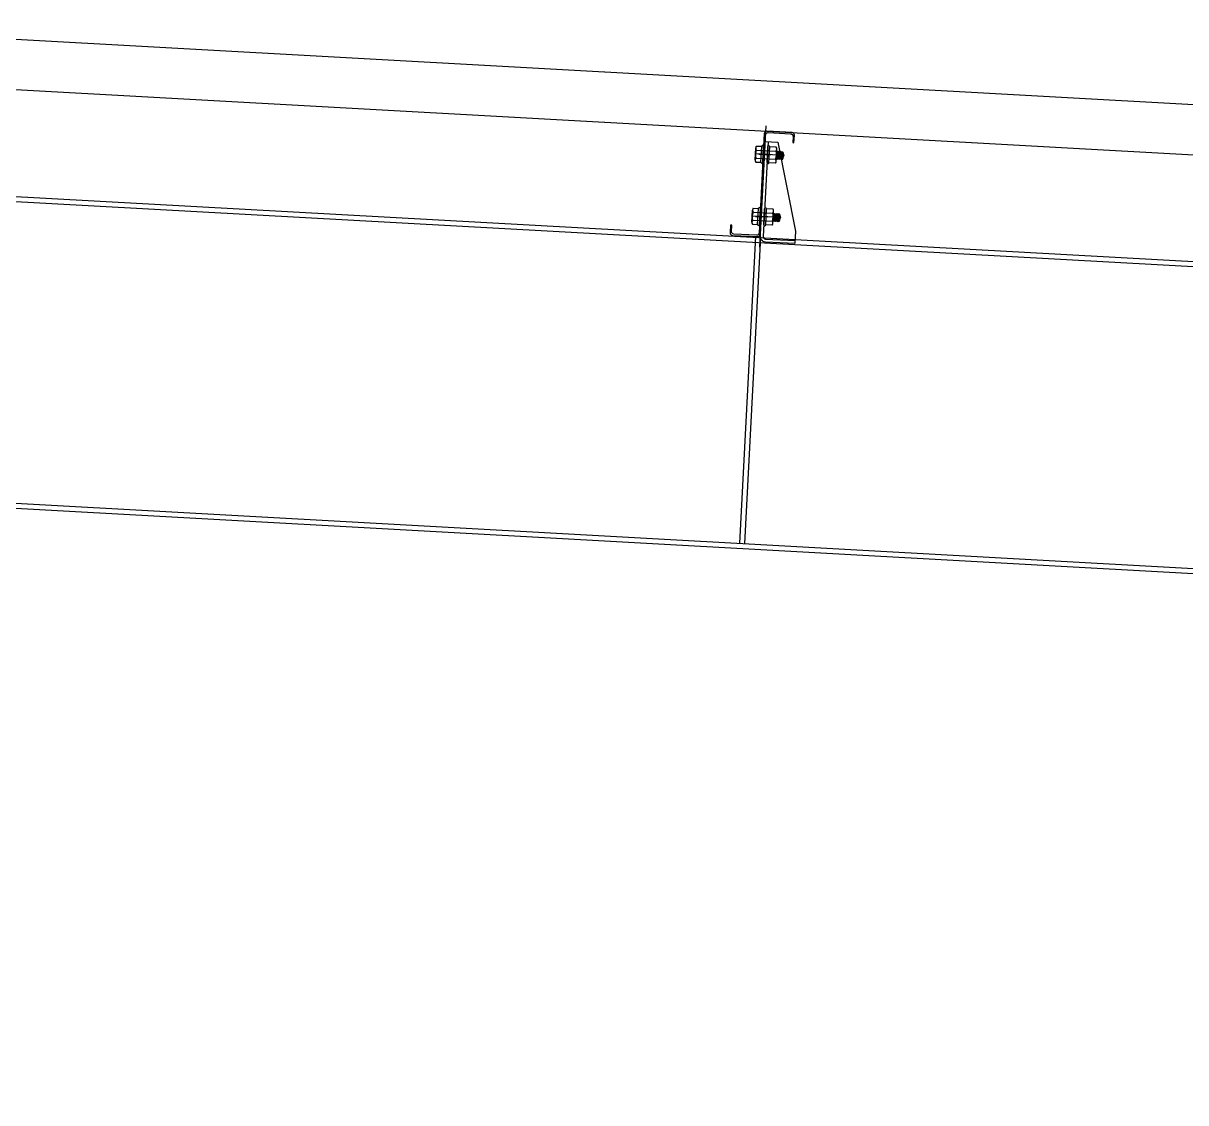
# Model space of a CAD drawing. Header units: metres. Extents: x 31037 to 31490, y -4422 to -3483.
# Drawn here: x 31261.103 to 31263.417, y -4400.567 to -4398.418 of the extents above; entities that cross this region are included whole.
import ezdxf

# ---------------------------------------------------------------- set-up
doc = ezdxf.new("R2010")
doc.units = ezdxf.units.M
doc.header["$LTSCALE"] = 30
doc.header["$MEASUREMENT"] = 0
doc.linetypes.add('DASHDOT', pattern=[1, 0.5, -0.25, 0, -0.25])
doc.layers.get('0').update_dxf_attribs({"color": 30, "lineweight": 40})
doc.layers.add('JSC-4D-Bolt', color=240, linetype='Continuous', lineweight=18)
doc.layers.add('JSC-G-Grid Line', color=250, linetype='DASHDOT')
doc.layers.add('JSC-U-Steel', color=21, linetype='Continuous')

msp = doc.modelspace()

# ---------------------------------------------------------------- linework, layer by layer
at = {"color": 0, "lineweight": 25}
for p, q in [((31262.56077, -4398.84249), (31262.52864, -4399.45298)), ((31262.57076, -4398.84302), (31262.53863, -4399.45354))]:
    msp.add_line(p, q, dxfattribs=at)
for points in [[(31167.82867, -4400.32318), (31195.40861, -4398.41783), (31224.35861, -4400.41783), (31260.50861, -4398.41783), (31295.28496, -4400.34183)], [(31167.83556, -4400.42294), (31195.40861, -4398.51807), (31224.35792, -4400.51802), (31260.50861, -4398.51798), (31295.27944, -4400.44168)], [(31238.53545, -4400.55688), (31260.50854, -4399.34122), (31282.48177, -4400.55689)], [(31238.53578, -4400.56688), (31260.50854, -4399.35124), (31282.48143, -4400.56689)]]:
    msp.add_lwpolyline(points, dxfattribs=at)
at = {"color": 0, "lineweight": 25, "elevation": 0.0001}
for points in [[(31238.51509, -4399.94722), (31260.50854, -4398.73043), (31282.50212, -4399.94723)], [(31238.51543, -4399.95722), (31260.50854, -4398.74045), (31282.50179, -4399.95723)]]:
    msp.add_lwpolyline(points, dxfattribs=at)
at = {"layer": 'JSC-4D-Bolt', "color": 0, "linetype": 'Continuous', "lineweight": 25}
for p, q in [((31262.55987, -4398.69001), (31262.56112, -4398.66614)), ((31262.61685, -4398.68104), (31262.56049, -4398.67807)), ((31262.56224, -4398.67019), (31262.60157, -4398.67226)), ((31262.56266, -4398.66223), (31262.57292, -4398.66277)), ((31262.56709, -4398.67842), (31262.5905, -4398.67965)), ((31262.57125, -4398.6946), (31262.57292, -4398.66277)), ((31262.5915, -4398.6797), (31262.57249, -4398.6787)), ((31262.57506, -4398.6948), (31262.57674, -4398.66297)), ((31262.5836, -4398.69525), (31262.58527, -4398.66342)), ((31262.58741, -4398.69545), (31262.58909, -4398.66362)), ((31262.60198, -4398.6643), (31262.58909, -4398.66362)), ((31262.60184, -4398.69222), (31262.6031, -4398.66835)), ((31262.60382, -4398.687), (31262.60236, -4398.68233)), ((31262.60566, -4398.68843), (31262.60257, -4398.67851)), ((31262.60665, -4398.68715), (31262.60277, -4398.67468)), ((31262.60286, -4398.67293), (31262.60385, -4398.67371)), ((31262.60385, -4398.67371), (31262.60485, -4398.67243)), ((31262.60848, -4398.68858), (31262.60385, -4398.67371)), ((31262.60948, -4398.6873), (31262.60485, -4398.67243)), ((31262.60485, -4398.67243), (31262.60668, -4398.67385)), ((31262.60668, -4398.67385), (31262.60767, -4398.67258)), ((31262.61131, -4398.68873), (31262.60668, -4398.67385)), ((31262.6123, -4398.68745), (31262.60767, -4398.67258)), ((31262.60767, -4398.67258), (31262.60951, -4398.674)), ((31262.60951, -4398.674), (31262.6105, -4398.67273)), ((31262.61414, -4398.68888), (31262.60951, -4398.674)), ((31262.61513, -4398.6876), (31262.6105, -4398.67273)), ((31262.6105, -4398.67273), (31262.61234, -4398.67415)), ((31262.61234, -4398.67415), (31262.61333, -4398.67287)), ((31262.61514, -4398.68317), (31262.61234, -4398.67415)), ((31262.61515, -4398.67873), (31262.61333, -4398.67287)), ((31262.61333, -4398.67287), (31262.61517, -4398.6743)), ((31262.61513, -4398.6876), (31262.61517, -4398.6743)), ((31262.61513, -4398.6876), (31262.61685, -4398.68104)), ((31262.61517, -4398.6743), (31262.61685, -4398.68104)), ((31262.56098, -4398.69406), (31262.57125, -4398.6946)), ((31262.5614, -4398.6861), (31262.60073, -4398.68817)), ((31262.60031, -4398.69613), (31262.58741, -4398.69545)), ((31262.60205, -4398.68824), (31262.60283, -4398.68828)), ((31262.60283, -4398.68828), (31262.60216, -4398.68615)), ((31262.60283, -4398.68828), (31262.60382, -4398.687)), ((31262.60382, -4398.687), (31262.60566, -4398.68843)), ((31262.60566, -4398.68843), (31262.60665, -4398.68715)), ((31262.60665, -4398.68715), (31262.60848, -4398.68858)), ((31262.60848, -4398.68858), (31262.60948, -4398.6873)), ((31262.60948, -4398.6873), (31262.61131, -4398.68873)), ((31262.61131, -4398.68873), (31262.6123, -4398.68745)), ((31262.6123, -4398.68745), (31262.61414, -4398.68888)), ((31262.61414, -4398.68888), (31262.61513, -4398.6876)), ((31262.55335, -4398.81384), (31262.5546, -4398.78997)), ((31262.55572, -4398.79401), (31262.59505, -4398.79608)), ((31262.55614, -4398.78606), (31262.56641, -4398.7866)), ((31262.56473, -4398.81843), (31262.56641, -4398.7866)), ((31262.56854, -4398.81863), (31262.57022, -4398.7868)), ((31262.57708, -4398.81908), (31262.57876, -4398.78725)), ((31262.5809, -4398.81928), (31262.58257, -4398.78745)), ((31262.59547, -4398.78813), (31262.58257, -4398.78745)), ((31262.59533, -4398.81605), (31262.59658, -4398.79218)), ((31262.59634, -4398.79676), (31262.59734, -4398.79753)), ((31262.59734, -4398.79753), (31262.59833, -4398.79626)), ((31262.60197, -4398.81241), (31262.59734, -4398.79753)), ((31262.60296, -4398.81113), (31262.59833, -4398.79626)), ((31262.59833, -4398.79626), (31262.60016, -4398.79768)), ((31262.60016, -4398.79768), (31262.60116, -4398.79641)), ((31262.60479, -4398.81255), (31262.60016, -4398.79768)), ((31262.60579, -4398.81128), (31262.60116, -4398.79641)), ((31262.60116, -4398.79641), (31262.60299, -4398.79783)), ((31262.60299, -4398.79783), (31262.60399, -4398.79655)), ((31262.60762, -4398.8127), (31262.60299, -4398.79783)), ((31262.60862, -4398.81143), (31262.60399, -4398.79655)), ((31262.60399, -4398.79655), (31262.60582, -4398.79798)), ((31262.60582, -4398.79798), (31262.60681, -4398.7967)), ((31262.60863, -4398.80699), (31262.60582, -4398.79798)), ((31262.60864, -4398.80256), (31262.60681, -4398.7967)), ((31262.60681, -4398.7967), (31262.60865, -4398.79813)), ((31262.60862, -4398.81143), (31262.60865, -4398.79813)), ((31262.60865, -4398.79813), (31262.61034, -4398.80487)), ((31262.61034, -4398.80487), (31262.55398, -4398.8019)), ((31262.55446, -4398.81788), (31262.56473, -4398.81843)), ((31262.55488, -4398.80993), (31262.59421, -4398.812)), ((31262.56058, -4398.80225), (31262.58399, -4398.80348)), ((31262.58499, -4398.80353), (31262.56597, -4398.80253)), ((31262.59379, -4398.81995), (31262.58089, -4398.81928)), ((31262.59554, -4398.81207), (31262.59631, -4398.81211)), ((31262.59631, -4398.81211), (31262.59565, -4398.80998)), ((31262.5973, -4398.81083), (31262.59585, -4398.80616)), ((31262.59914, -4398.81226), (31262.59605, -4398.80233)), ((31262.60013, -4398.81098), (31262.59625, -4398.79851)), ((31262.59631, -4398.81211), (31262.5973, -4398.81083)), ((31262.5973, -4398.81083), (31262.59914, -4398.81226)), ((31262.59914, -4398.81226), (31262.60013, -4398.81098)), ((31262.60013, -4398.81098), (31262.60197, -4398.81241)), ((31262.60197, -4398.81241), (31262.60296, -4398.81113)), ((31262.60296, -4398.81113), (31262.60479, -4398.81255)), ((31262.60479, -4398.81255), (31262.60579, -4398.81128)), ((31262.60579, -4398.81128), (31262.60762, -4398.8127)), ((31262.60762, -4398.8127), (31262.60862, -4398.81143)), ((31262.60862, -4398.81143), (31262.61034, -4398.80487))]:
    msp.add_line(p, q, dxfattribs=at)
for centre, radius, start, end in [((31262.58503, -4398.67936), 0.02457, 158.06238, 195.91167), ((31262.56775, -4398.66649), 0.00664, 140.11712, 213.85692), ((31262.57483, -4398.66287), 0.00191, 356.98729, 176.98729), ((31262.58718, -4398.66352), 0.00191, 356.98729, 176.98729), ((31262.57794, -4398.67899), 0.02457, 338.06238, 15.91167), ((31262.59647, -4398.668), 0.00664, 320.11712, 33.85692), ((31262.5665, -4398.69036), 0.00664, 140.11712, 213.85692), ((31262.57315, -4398.6947), 0.00191, 176.98729, 356.98729), ((31262.58551, -4398.69535), 0.00191, 176.98729, 356.98729), ((31262.59521, -4398.69187), 0.00664, 320.11712, 33.85692), ((31262.57851, -4398.80319), 0.02457, 158.06238, 195.91167), ((31262.56124, -4398.79031), 0.00664, 140.11712, 213.85692), ((31262.56831, -4398.7867), 0.00191, 356.98729, 176.98729), ((31262.58066, -4398.78735), 0.00191, 356.98729, 176.98729), ((31262.57142, -4398.80282), 0.02457, 338.06238, 15.91167), ((31262.58995, -4398.79183), 0.00664, 320.11712, 33.85692), ((31262.55998, -4398.81419), 0.00664, 140.11712, 213.85692), ((31262.56664, -4398.81853), 0.00191, 176.98729, 356.98729), ((31262.57899, -4398.81918), 0.00191, 176.98729, 356.98729), ((31262.5887, -4398.8157), 0.00664, 320.11712, 33.85692)]:
    msp.add_arc(centre, radius, start, end, dxfattribs=at)
at = {"layer": 'JSC-G-Grid Line', "color": 0, "lineweight": 25}
msp.add_line((31262.58145, -4398.62196), (31262.56872, -4398.86376), dxfattribs=at)
at = {"layer": 'JSC-U-Steel', "color": 0, "lineweight": 25}
for points in [[(31262.63466, -4398.65556), (31262.6372, -4398.6557), (31262.63799, -4398.64072, 0.4142136), (31262.63326, -4398.63546), (31262.58333, -4398.63284, 0.4142136), (31262.57807, -4398.63757), (31262.56767, -4398.83529, -0.4142136), (31262.56241, -4398.84002), (31262.51757, -4398.83766, -0.4142136), (31262.51284, -4398.83241), (31262.5135, -4398.81997), (31262.51095, -4398.81984), (31262.51016, -4398.83482, 0.4142136), (31262.51489, -4398.84007), (31262.56482, -4398.8427, 0.4142136), (31262.57008, -4398.83797), (31262.58049, -4398.64025, -0.4142136), (31262.58574, -4398.63552), (31262.63058, -4398.63788, -0.4142136), (31262.63531, -4398.64313), (31262.63466, -4398.65556)], [(31262.5858, -4398.65337), (31262.57587, -4398.84211, 0.4142136), (31262.5806, -4398.84736), (31262.63952, -4398.85046)]]:
    msp.add_lwpolyline(points, format="xyb", dxfattribs=at)
msp.add_lwpolyline([(31262.64052, -4398.83149), (31262.6392, -4398.85646), (31262.58029, -4398.85336, -0.4142136), (31262.56988, -4398.84179), (31262.57981, -4398.65305), (31262.60478, -4398.65437)], format="xyb", close=True, dxfattribs=at)

doc.saveas('drawing.dxf')
